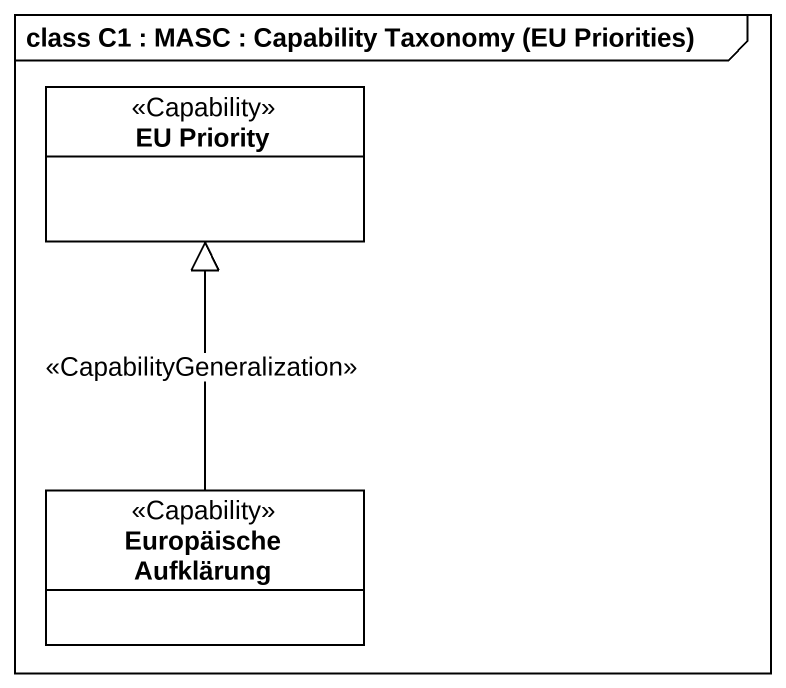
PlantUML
@startuml
mainframe class C1 : MASC : Capability Taxonomy (EU Priorities)
hide circle
hide empty members
class "EU Priority" as EU_Priority <<Capability>>
class "Europäische Aufklärung" as Europäische_Aufklärung <<Capability>>
Europäische_Aufklärung -up-|> EU_Priority : <<CapabilityGeneralization>>
@enduml
